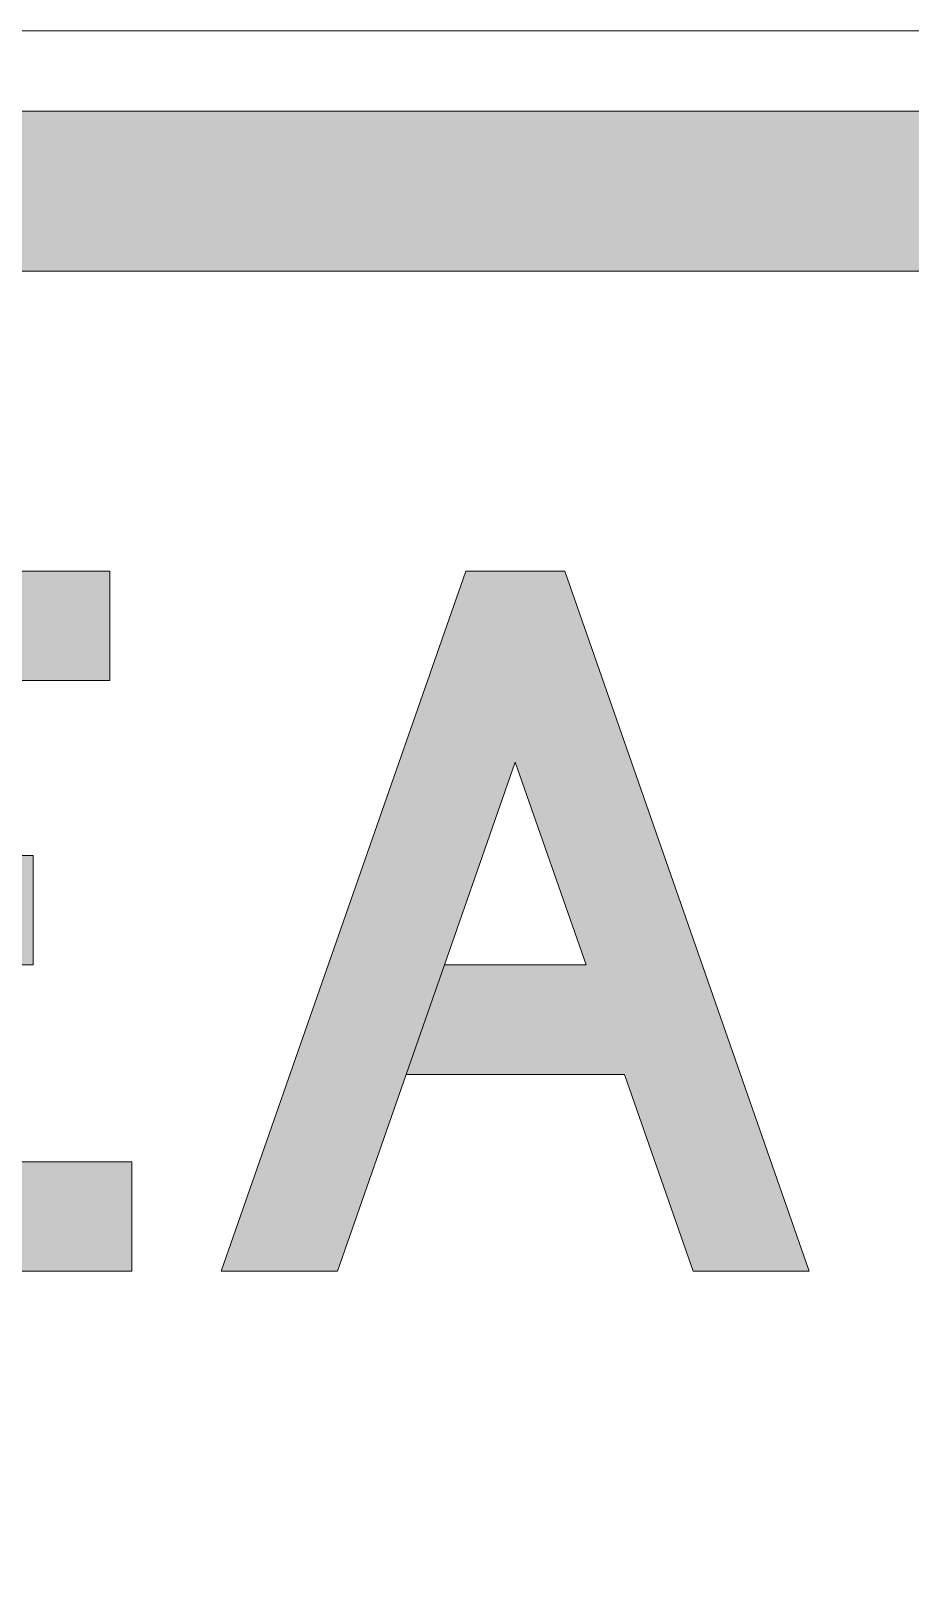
# Model space of a CAD drawing. Extents: x 1164 to 6450, y -2714 to 3958.
# Drawn here: x 6052.2 to 6140.1, y 3803.1 to 3958 of the extents above; entities that cross this region are included whole.
import ezdxf

# ---------------------------------------------------------------- set-up
doc = ezdxf.new("R2010")
doc.units = 0
doc.header["$LTSCALE"] = 10
doc.layers.add('GSBWFILL', color=7, linetype='CONTINUOUS', lineweight=0)

# ---------------------------------------------------------------- blocks, each defined once
blk = doc.blocks.new('*U430')
at = {"layer": 'GSBWFILL'}
blk.add_hatch(color=256, dxfattribs=at).paths.add_polyline_path([(0, 0), (0, 200.0000000000002), (115.624, 200.0000000000002), (115.624, 168.7500000000002), (31.25, 168.7500000000002), (31.25, 118.7500000000003), (93.75, 118.7500000000003), (93.75, 87.5000000000004), (31.25, 87.5000000000004), (31.25, 31.25), (121.876, 31.25), (121.876, 0)])
blk.add_lwpolyline([(0, 0), (0, 200.0000000000002), (115.624, 200.0000000000002), (115.624, 168.7500000000002), (31.25, 168.7500000000002), (31.25, 118.7500000000003), (93.75, 118.7500000000003), (93.75, 87.5000000000004), (31.25, 87.5000000000004), (31.25, 31.25), (121.876, 31.25), (121.876, 0), (0, 0)], close=True, dxfattribs=at)
blk = doc.blocks.new('*U431')
at = {"layer": 'GSBWFILL'}
blk.add_hatch(color=256, dxfattribs=at).paths.add_polyline_path([(52.69200000000018, 56.2500000000004), (63.57999999999997, 87.5000000000004), (83.74999999999999, 145.384), (103.92, 87.5000000000004), (63.59058958785335, 87.50000000000038), (52.70258958785357, 56.2500000000004), (114.808, 56.2500000000004), (134.4080000000001, 0), (167.5000000000002, 0), (97.81200000000001, 200.0000000000002), (69.68799999999997, 200.0000000000002), (0, 0), (33.09200000000009, 0)])
at = {"layer": 'GSBWFILL', "flags": 128}
blk.add_lwpolyline([(52.69200000000018, 56.2500000000004), (63.57999999999997, 87.5000000000004), (83.74999999999999, 145.384), (103.92, 87.5000000000004), (63.59058958785335, 87.50000000000038), (52.70258958785357, 56.2500000000004), (114.808, 56.2500000000004), (134.4080000000001, 0), (167.5000000000002, 0), (97.81200000000001, 200.0000000000002), (69.68799999999997, 200.0000000000002), (0, 0), (33.09200000000009, 0)], close=True, dxfattribs=at)
blk = doc.blocks.new('*U427')
at = {"layer": 'GSBWFILL', "color": 28, "yscale": 0.35}
for name, p, xscale, zscale in [('*U430', (113.7045, 0), 0.3503560996422593, 0.3503560996422593), ('*U431', (165.3505, 0), 0.3510447761194025, 0.3510447761194025)]:
    blk.add_blockref(name, p, dxfattribs=dict(at, xscale=xscale, zscale=zscale))
blk = doc.blocks.new('*U426')
at = {"layer": 'GSBWFILL'}
blk.add_blockref('*U427', (-243.6385, 0), dxfattribs=at)
blk = doc.blocks.new('*U560')
at = {"layer": 'GSBWFILL'}
blk.add_hatch(color=256, dxfattribs=at).paths.add_polyline_path([(-249.8400000000001, -392), (250, -392, 0.414213562373095), (292, -350), (292, 350, 0.414213562373095), (250, 392), (-250, 392, 0.414213562373095), (-292, 350), (-292, -350, 0.414213562373095), (-250, -392), (-250, -376, -0.414213562373095), (-276, -350), (-276, 350, -0.414213562373095), (-250, 376), (250, 376, -0.414213562373095), (276, 350), (276, -350, -0.414213562373095), (250, -376), (-249.8400000000001, -376)])
at = {"layer": 'GSBWFILL', "linetype": 'Continuous'}
for points in [[(-250, -400), (250, -400, 0.414213562373095), (300, -350), (300, 350, 0.414213562373095), (250, 400), (-250, 400, 0.414213562373095), (-300, 350), (-300, -350, 0.414213562373095), (-250, -400)], [(-249.8400000000001, -392), (250, -392, 0.414213562373095), (292, -350), (292, 350, 0.414213562373095), (250, 392), (-250, 392, 0.414213562373095), (-292, 350), (-292, -350, 0.414213562373095), (-250, -392), (-250, -376, -0.414213562373095), (-276, -350), (-276, 350, -0.414213562373095), (-250, 376), (250, 376, -0.414213562373095), (276, 350), (276, -350, -0.414213562373095), (250, -376), (-249.8400000000001, -376), (-249.8400000000001, -392)]]:
    blk.add_lwpolyline(points, format="xyb", close=True, dxfattribs=at)

msp = doc.modelspace()

# ---------------------------------------------------------------- block references
at = {"layer": 'GSBWFILL'}
for name, p in [('*U560', (6149.557913348799, 3558.009632321959)), ('*U426', (6149.557913348799, 3834.009632321959))]:
    msp.add_blockref(name, p, dxfattribs=at)

doc.saveas('drawing.dxf')
